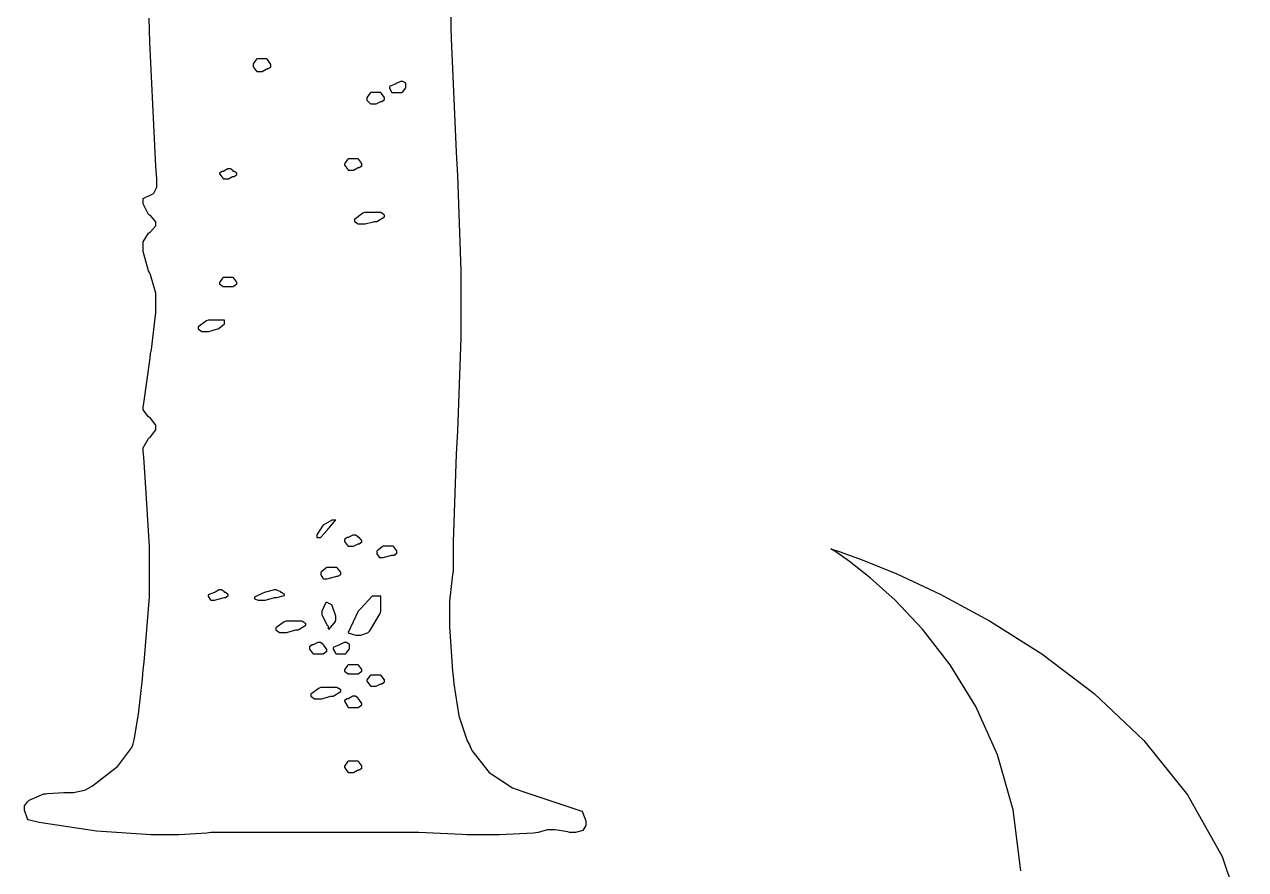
# Model space of a CAD drawing. Extents: x 59 to 294, y 44 to 310.
# Drawn here: x 141.68 to 176.13, y 255.46 to 279.32 of the extents above; entities that cross this region are included whole.
import ezdxf

# ---------------------------------------------------------------- set-up
doc = ezdxf.new("R2010")
doc.units = 0
doc.header["$MEASUREMENT"] = 0

msp = doc.modelspace()

# ---------------------------------------------------------------- linework, layer by layer
at = {"color": 42}
msp.add_lwpolyline([(153.705, 282.505), (153.705, 279.224), (153.722, 278.915), (153.863, 275.714), (153.881, 275.379), (153.898, 275.052), (153.988, 272.361), (153.988, 271.463), (153.988, 270.476), (153.898, 267.83), (153.881, 267.512), (153.863, 267.186), (153.775, 264.706), (153.775, 263.878), (153.757, 263.781), (153.671, 263.033), (153.671, 262.783), (153.671, 262.316), (153.757, 261.057), (153.775, 260.915), (153.793, 260.704), (153.938, 259.799), (154.172, 259.089), (154.234, 258.975), (154.304, 258.816), (154.789, 258.195), (155.451, 257.766), (155.611, 257.704), (155.769, 257.652), (157.267, 257.149), (157.409, 257.105), (157.426, 257.079), (157.515, 256.835), (157.515, 256.752), (157.515, 256.705), (157.431, 256.563), (157.229, 256.505), (157.163, 256.505), (157.056, 256.505), (157.012, 256.523), (156.649, 256.576), (156.527, 256.576), (156.439, 256.576), (156.2, 256.515), (156.174, 256.505), (156.042, 256.487), (155.083, 256.433), (154.763, 256.433), (154.164, 256.433), (154.032, 256.451), (152.808, 256.505), (152.4, 256.505), (146.932, 256.505), (146.826, 256.487), (146.032, 256.433), (145.767, 256.433), (145.252, 256.433), (143.707, 256.541), (142.089, 256.788), (141.781, 256.858), (141.763, 256.884), (141.676, 257.129), (141.676, 257.211), (141.676, 257.255), (141.763, 257.369), (141.781, 257.387), (141.807, 257.413), (142.222, 257.59), (142.276, 257.598), (142.328, 257.608), (142.791, 257.634), (142.945, 257.634), (143.06, 257.634), (143.368, 257.696), (143.404, 257.704), (143.597, 257.82), (144.312, 258.371), (144.709, 258.904), (144.745, 259.009), (144.771, 259.115), (144.898, 259.839), (145.01, 260.845), (145.028, 261.092), (145.054, 261.312), (145.204, 263.157), (145.204, 263.772), (145.204, 264.583), (145.186, 264.866), (145.114, 266.096), (145.044, 267.098), (145.028, 267.265), (145.028, 267.363), (145.176, 267.626), (145.204, 267.652), (145.23, 267.67), (145.38, 267.869), (145.38, 267.935), (145.38, 268.006), (145.23, 268.201), (145.204, 268.217), (145.176, 268.235), (145.028, 268.434), (145.028, 268.5), (145.044, 268.624), (145.22, 269.893), (145.238, 270.015), (145.264, 270.14), (145.38, 271.186), (145.38, 271.533), (145.38, 271.727), (145.23, 272.248), (145.204, 272.308), (145.176, 272.362), (145.028, 272.905), (145.028, 273.086), (145.028, 273.174), (145.176, 273.421), (145.204, 273.439), (145.23, 273.456), (145.38, 273.629), (145.38, 273.685), (145.38, 273.747), (145.23, 273.924), (145.204, 273.932), (145.176, 273.95), (145.028, 274.254), (145.028, 274.355), (145.028, 274.399), (145.264, 274.515), (145.308, 274.531), (145.326, 274.549), (145.415, 274.721), (145.415, 274.778), (145.415, 274.954), (145.387, 275.317), (145.212, 278.819), (145.204, 279.153), (145.194, 279.49)], dxfattribs=at)
for points in [[(148.519, 278.342), (148.237, 278.342), (148.219, 278.325), (148.131, 278.205), (148.131, 278.165), (148.131, 278.121), (148.219, 278.007), (148.237, 277.989), (148.343, 277.989), (148.387, 277.989), (148.501, 278.051), (148.519, 278.059), (148.546, 278.059), (148.626, 278.113), (148.626, 278.129), (148.626, 278.183), (148.536, 278.325), (148.519, 278.342)], [(152.047, 277.39), (152.33, 277.39), (152.346, 277.408), (152.436, 277.527), (152.436, 277.566), (152.436, 277.636), (152.436, 277.654), (152.356, 277.706), (152.33, 277.706), (152.286, 277.706), (152.17, 277.646), (152.153, 277.636), (151.977, 277.566), (151.977, 277.522), (152.038, 277.408), (152.047, 277.39)], [(151.448, 277.071), (151.554, 277.071), (151.598, 277.071), (151.712, 277.134), (151.73, 277.143), (151.757, 277.143), (151.835, 277.197), (151.835, 277.213), (151.835, 277.257), (151.747, 277.373), (151.73, 277.39), (151.448, 277.39), (151.43, 277.373), (151.342, 277.253), (151.342, 277.213), (151.342, 277.179), (151.43, 277.081), (151.448, 277.071)], [(150.813, 275.203), (150.919, 275.203), (150.963, 275.203), (151.077, 275.264), (151.095, 275.273), (151.121, 275.273), (151.201, 275.326), (151.201, 275.343), (151.201, 275.387), (151.112, 275.503), (151.095, 275.519), (150.813, 275.519), (150.795, 275.503), (150.706, 275.383), (150.706, 275.343), (150.715, 275.335), (150.803, 275.22), (150.813, 275.203)], [(147.285, 274.954), (147.391, 274.954), (147.435, 274.954), (147.549, 275.018), (147.567, 275.026), (147.593, 275.026), (147.673, 275.08), (147.673, 275.096), (147.673, 275.114), (147.593, 275.167), (147.567, 275.167), (147.567, 275.185), (147.487, 275.237), (147.461, 275.237), (147.417, 275.237), (147.301, 275.176), (147.285, 275.167), (147.257, 275.167), (147.179, 275.114), (147.179, 275.096), (147.187, 275.088), (147.275, 274.972), (147.285, 274.954)], [(151.095, 273.685), (151.201, 273.685), (151.289, 273.685), (151.526, 273.747), (151.554, 273.756), (151.624, 273.756), (151.835, 273.888), (151.835, 273.932), (151.73, 274.002), (151.271, 274.002), (151.227, 273.986), (150.989, 273.813), (150.989, 273.756), (151.095, 273.685)], [(147.285, 271.921), (147.567, 271.921), (147.673, 271.992), (147.673, 272.036), (147.584, 272.151), (147.567, 272.168), (147.285, 272.168), (147.267, 272.151), (147.179, 272.032), (147.179, 271.992), (147.285, 271.921)], [(146.685, 270.651), (146.792, 270.651), (146.88, 270.651), (147.1, 270.713), (147.144, 270.721), (147.17, 270.739), (147.321, 270.859), (147.321, 270.897), (147.321, 270.969), (146.862, 270.969), (146.818, 270.951), (146.579, 270.779), (146.579, 270.721), (146.685, 270.651)], [(150.107, 265.183), (150.079, 265.139), (149.931, 264.907), (149.931, 264.83), (150.037, 264.83), (150.053, 264.848), (150.23, 265.05), (150.247, 265.077), (150.274, 265.104), (150.45, 265.316), (150.46, 265.325), (150.354, 265.325), (150.107, 265.183)], [(151.095, 264.83), (151.095, 264.848), (151.015, 264.9), (150.989, 264.9), (150.945, 264.9), (150.829, 264.84), (150.813, 264.83), (150.785, 264.83), (150.706, 264.778), (150.706, 264.76), (150.706, 264.716), (150.795, 264.601), (150.813, 264.583), (150.919, 264.583), (150.963, 264.583), (151.077, 264.645), (151.095, 264.654), (151.121, 264.654), (151.201, 264.708), (151.201, 264.724), (151.191, 264.752), (151.118, 264.83), (151.095, 264.83)], [(151.694, 264.267), (151.801, 264.267), (151.801, 264.267), (152.047, 264.328), (152.083, 264.337), (152.109, 264.337), (152.188, 264.39), (152.188, 264.407), (152.188, 264.451), (152.099, 264.567), (152.083, 264.583), (151.801, 264.583), (151.773, 264.567), (151.624, 264.447), (151.624, 264.407), (151.624, 264.372), (151.685, 264.276), (151.694, 264.267)], [(150.107, 263.665), (150.213, 263.665), (150.213, 263.665), (150.46, 263.729), (150.496, 263.737), (150.522, 263.737), (150.6, 263.791), (150.6, 263.808), (150.6, 263.852), (150.512, 263.967), (150.496, 263.984), (150.213, 263.984), (150.186, 263.967), (150.037, 263.847), (150.037, 263.808), (150.037, 263.773), (150.097, 263.683), (150.107, 263.665)], [(146.932, 263.066), (147.038, 263.066), (147.038, 263.066), (147.285, 263.128), (147.321, 263.136), (147.347, 263.136), (147.425, 263.19), (147.425, 263.208), (147.425, 263.226), (147.347, 263.278), (147.321, 263.278), (147.321, 263.296), (147.241, 263.349), (147.215, 263.349), (147.17, 263.349), (147.055, 263.288), (147.038, 263.278), (146.862, 263.208), (146.862, 263.174), (146.922, 263.084), (146.932, 263.066)], [(148.273, 263.066), (148.379, 263.066), (148.467, 263.066), (148.704, 263.128), (148.732, 263.136), (148.802, 263.136), (149.013, 263.19), (149.013, 263.208), (149.013, 263.226), (148.934, 263.278), (148.908, 263.278), (148.908, 263.296), (148.776, 263.349), (148.732, 263.349), (148.732, 263.349), (148.483, 263.288), (148.449, 263.278), (148.405, 263.262), (148.167, 263.142), (148.167, 263.102), (148.273, 263.066)], [(150.46, 262.503), (150.46, 262.608), (150.37, 262.882), (150.354, 262.926), (150.336, 262.944), (150.216, 262.996), (150.177, 262.996), (150.071, 262.749), (150.071, 262.644), (150.221, 262.352), (150.247, 262.326), (150.247, 262.254), (150.274, 262.246), (150.45, 262.459), (150.46, 262.503)], [(150.813, 262.15), (150.839, 262.132), (151.03, 262.078), (151.095, 262.078), (151.165, 262.078), (151.36, 262.141), (151.378, 262.15), (151.422, 262.194), (151.712, 262.689), (151.73, 262.749), (151.73, 263.172), (151.624, 263.172), (151.492, 263.172), (151.156, 262.821), (151.095, 262.749), (150.813, 262.15)], [(148.872, 262.15), (148.978, 262.15), (149.067, 262.15), (149.304, 262.212), (149.331, 262.22), (149.401, 262.22), (149.614, 262.352), (149.614, 262.396), (149.508, 262.467), (149.049, 262.467), (149.005, 262.45), (148.766, 262.278), (148.766, 262.22), (148.872, 262.15)], [(150.107, 261.797), (150.107, 261.815), (150.027, 261.867), (150.001, 261.867), (149.957, 261.867), (149.841, 261.807), (149.824, 261.797), (149.797, 261.797), (149.718, 261.743), (149.718, 261.725), (149.718, 261.681), (149.806, 261.567), (149.824, 261.549), (150.107, 261.549), (150.213, 261.621), (150.213, 261.665), (150.124, 261.789), (150.107, 261.797)], [(150.46, 261.549), (150.742, 261.549), (150.759, 261.567), (150.848, 261.687), (150.848, 261.725), (150.848, 261.797), (150.848, 261.815), (150.768, 261.867), (150.742, 261.867), (150.698, 261.867), (150.582, 261.807), (150.566, 261.797), (150.39, 261.725), (150.39, 261.681), (150.45, 261.567), (150.46, 261.549)], [(150.813, 260.985), (151.095, 260.985), (151.201, 261.056), (151.201, 261.1), (151.112, 261.215), (151.095, 261.232), (150.813, 261.232), (150.795, 261.215), (150.706, 261.095), (150.706, 261.056), (150.813, 260.985)], [(151.448, 260.633), (151.554, 260.633), (151.598, 260.633), (151.712, 260.695), (151.73, 260.703), (151.757, 260.703), (151.835, 260.756), (151.835, 260.773), (151.835, 260.817), (151.747, 260.933), (151.73, 260.949), (151.448, 260.949), (151.43, 260.933), (151.342, 260.813), (151.342, 260.773), (151.342, 260.773), (151.43, 260.651), (151.448, 260.633)], [(149.86, 260.28), (149.967, 260.28), (150.055, 260.28), (150.291, 260.342), (150.319, 260.35), (150.39, 260.35), (150.6, 260.482), (150.6, 260.526), (150.496, 260.597), (150.037, 260.597), (149.993, 260.58), (149.754, 260.408), (149.754, 260.35), (149.86, 260.28)], [(150.813, 260.033), (151.095, 260.033), (151.201, 260.103), (151.201, 260.148), (151.112, 260.263), (151.095, 260.28), (151.095, 260.298), (151.015, 260.35), (150.989, 260.35), (150.945, 260.35), (150.829, 260.289), (150.813, 260.28), (150.785, 260.28), (150.706, 260.227), (150.706, 260.21), (150.715, 260.192), (150.803, 260.051), (150.813, 260.033)], [(150.813, 258.197), (150.919, 258.197), (150.963, 258.197), (151.077, 258.261), (151.095, 258.269), (151.121, 258.269), (151.201, 258.323), (151.201, 258.34), (151.201, 258.384), (151.112, 258.499), (151.095, 258.516), (150.813, 258.516), (150.795, 258.499), (150.706, 258.379), (150.706, 258.34), (150.715, 258.331), (150.803, 258.207), (150.813, 258.197)]]:
    msp.add_lwpolyline(points, close=True, dxfattribs=at)
at = {"color": 32}
msp.add_lwpolyline([(169.794, 255.418), (169.581, 257.146), (169.139, 258.692), (168.524, 260.057), (167.797, 261.239), (167.017, 262.239), (166.245, 263.058), (165.541, 263.694), (164.963, 264.149), (164.574, 264.422), (164.43, 264.513), (164.43, 264.513), (164.43, 264.513), (164.665, 264.437), (165.312, 264.202), (166.291, 263.802), (167.518, 263.232), (168.912, 262.482), (170.389, 261.549), (171.866, 260.423), (173.262, 259.099), (174.494, 257.569), (175.479, 255.829), (176.135, 253.869)], dxfattribs=at)

doc.saveas('drawing.dxf')
